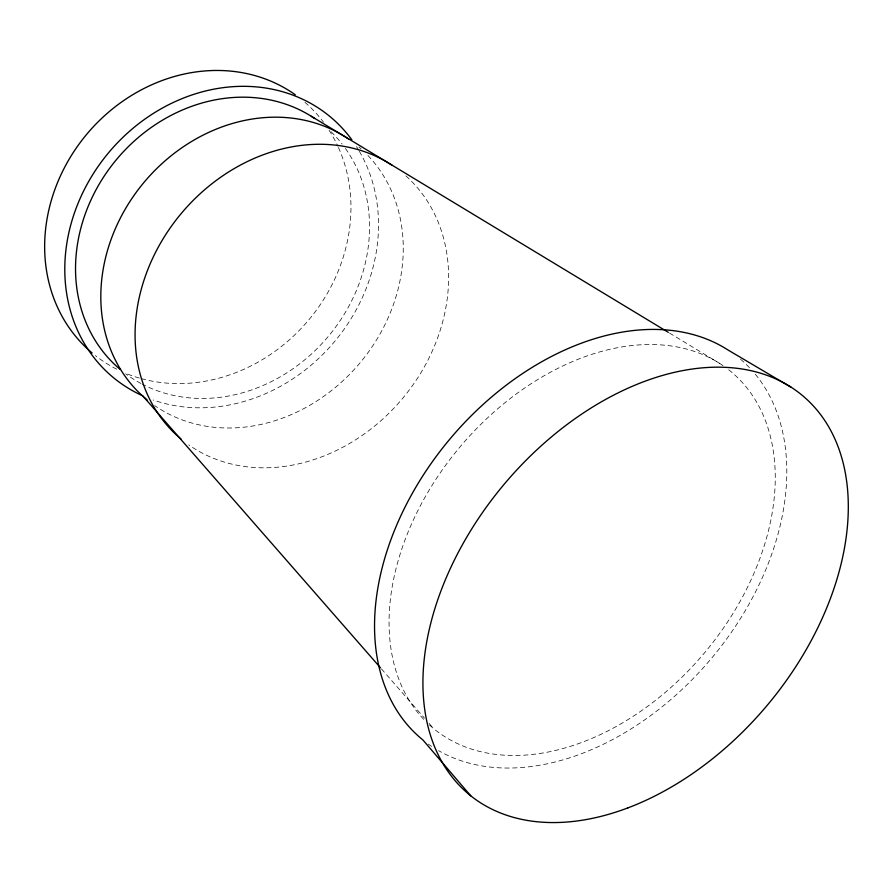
<?xml version="1.0" encoding="UTF-8"?>
<svg xmlns="http://www.w3.org/2000/svg" width="893" height="893" viewBox="0 0 893 893"><rect width="100%" height="100%" fill="white"/><g stroke="black" fill="none" stroke-linecap="round" stroke-linejoin="round"><path stroke-width="0.67" stroke-dasharray="4.46 3.35" d="M669.504 333.056L719.524 363.328M381.4 668.835L424.476 718.117M429.053 723.352L433.641 728.599M356.486 146.586A169.592 147.245 -50 0 1 358.662 150.102M359.354 151.297A169.592 147.245 -50 0 1 335.221 340.802A169.592 147.245 -50 0 1 153.183 399.997M331.046 131.751A158.954 137.98 -50 0 1 342.108 144.041M345.424 148.484A158.954 137.98 -50 0 1 326.637 338.38A158.954 137.98 -50 0 1 142.143 384.124M140.927 383.477A158.954 137.98 -50 0 1 125.667 373.787M304.937 102.327A164.412 144.711 -50 0 1 323.5 122.196M329.093 130.255A164.412 144.711 -50 0 1 337.833 146.206M338.414 147.468A164.412 144.711 -50 0 1 307.482 321.424A164.412 144.711 -50 0 1 140.67 378.453M139.364 378.074A164.412 144.711 -50 0 1 126.594 373.654M116.682 369.155A164.412 144.711 -50 0 1 95.395 355.626M728.699 369.802A232.292 159.836 -50 0 1 704.32 653.084A232.292 159.836 -50 0 1 429.566 725.083M423.706 719.356A232.292 159.836 -50 0 1 461.212 445.495A232.292 159.836 -50 0 1 724.19 366.443M740.531 359.254A247.919 170.675 -50 0 1 749.729 367.938M755.299 374.223A247.919 170.675 -50 0 1 711.185 658.71A247.919 170.675 -50 0 1 438.575 750.667M431.632 746.381A247.919 170.675 -50 0 1 428.294 744.07M405.913 175.932A173.063 144.219 -50 0 1 404.83 395.699A173.063 144.219 -50 0 1 188.747 444.87M358.986 147.021A164.959 140.748 -50 0 1 361.062 148.83M367.927 155.494A164.959 140.748 -50 0 1 358.908 364.188A164.959 140.748 -50 0 1 154.712 405.612"/><path stroke-width="1.34" d="M791.354 387.428L728.108 350.056A247.919 170.675 -50 0 0 442.113 448.654A247.919 170.675 -50 0 0 422.936 739.984L470.79 795.875M311.277 116.28L668.31 332.341M143.985 397.229L380.485 667.785M143.025 395.956A169.592 147.245 -50 0 1 107.048 154.601A169.592 147.245 -50 0 1 351.82 139.766M120.231 369.479A158.954 137.98 -50 0 1 112.384 164.658A158.954 137.98 -50 0 1 314.771 118.557M92.135 352.981A164.412 144.711 -50 0 1 83.216 138.605A164.412 144.711 -50 0 1 295.282 94.758M180.978 438.932A173.063 144.219 -50 0 1 175.932 220.102A173.063 144.219 -50 0 1 391.938 165.172M147.088 399.863A164.959 140.748 -50 0 1 139.565 187.887A164.959 140.748 -50 0 1 349.196 139.464M628.002 807.852A259.941 171.802 -50 0 0 823.569 418.739A259.941 171.802 -50 0 0 455.307 558.181A259.941 171.802 -50 0 0 628.002 807.852"/></g></svg>
